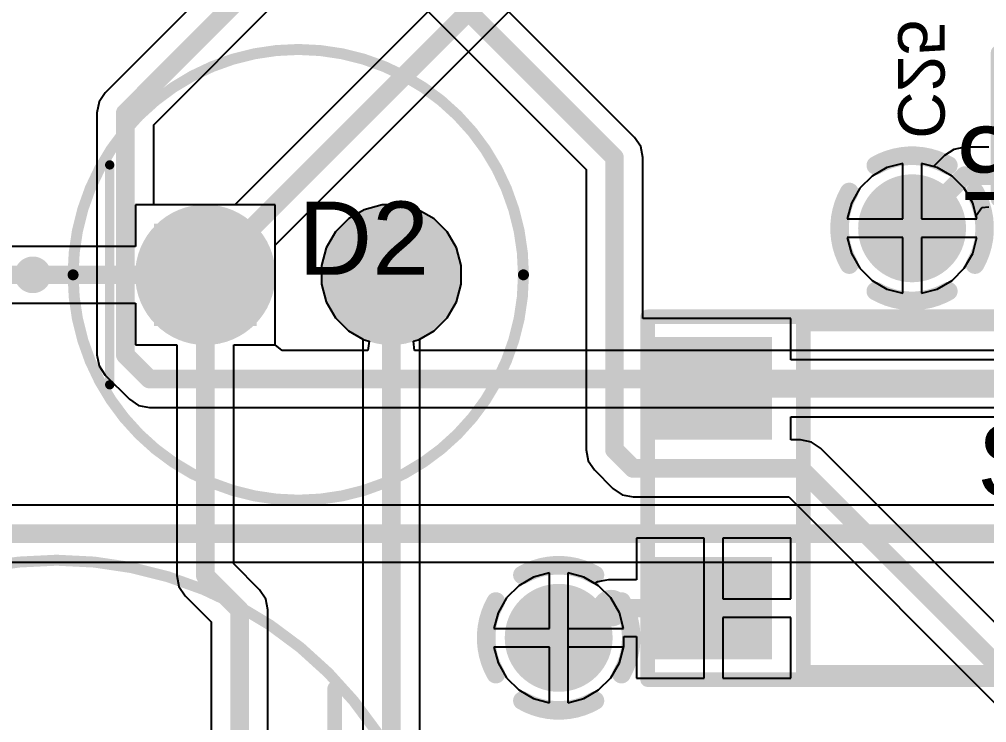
# Model space of a CAD drawing. Header units: inches. Extents: x -8.09 to -2.28, y -0.1 to 6.11.
# Drawn here: x -7.365 to -6.845, y 0.914 to 1.292 of the extents above; entities that cross this region are included whole.
import ezdxf

# ---------------------------------------------------------------- set-up
doc = ezdxf.new("R2010")
doc.units = ezdxf.units.IN
doc.header["$MEASUREMENT"] = 0
for name, color, linetype in [('BottomLayer', 5, 'Continuous'), ('BottomSolder', 6, 'Continuous'), ('InternalPlane1', 76, 'Continuous'), ('InternalPlane2', 16, 'Continuous'), ('Mechanical5', 56, 'Continuous'), ('MultiLayer', 9, 'Continuous'), ('PadHoleLayer', 156, 'Continuous'), ('TopLayer', 1, 'Continuous'), ('TopOverlay', 2, 'Continuous'), ('TopPaste', 8, 'Continuous'), ('TopSolder', 216, 'Continuous'), ('ViaHoleLayer', 16, 'Continuous')]:
    doc.layers.add(name, color=color, linetype=linetype)
doc.styles.add('Arial', font='', dxfattribs={"height": 0.2})
doc.styles.get('Arial').set_extended_font_data('Arial')

# ---------------------------------------------------------------- blocks, each defined once
blk = doc.blocks.new('FP_TL3305AF260QG_MFG_34')
at = {"layer": 'TopLayer'}
for points in [[(-0.17322805, 0.08661505), (-0.11023595, 0.08661505), (-0.11023595, 0.03149695), (-0.17322805, 0.03149695)], [(0.11023595, 0.08661505), (0.17322805, 0.08661505), (0.17322805, 0.03149695), (0.11023595, 0.03149695)], [(-0.17322805, -0.03149695), (-0.11023595, -0.03149695), (-0.11023595, -0.08661505), (-0.17322805, -0.08661505)], [(0.11023595, -0.03149695), (0.17322805, -0.03149695), (0.17322805, -0.08661505), (0.11023595, -0.08661505)]]:
    blk.add_hatch(color=1, dxfattribs=at).paths.add_polyline_path(points)
at = {"layer": 'TopPaste'}
for points in [[(-0.17322805, 0.08661505), (-0.11023595, 0.08661505), (-0.11023595, 0.03149695), (-0.17322805, 0.03149695)], [(0.11023595, 0.08661505), (0.17322805, 0.08661505), (0.17322805, 0.03149695), (0.11023595, 0.03149695)], [(-0.17322805, -0.03149695), (-0.11023595, -0.03149695), (-0.11023595, -0.08661505), (-0.17322805, -0.08661505)], [(0.11023595, -0.03149695), (0.17322805, -0.03149695), (0.17322805, -0.08661505), (0.11023595, -0.08661505)]]:
    blk.add_hatch(color=8, dxfattribs=at).paths.add_polyline_path(points)
at = {"layer": 'TopSolder'}
for points in [[(-0.17322805, 0.08661505), (-0.11023595, 0.08661505), (-0.11023595, 0.03149695), (-0.17322805, 0.03149695)], [(0.11023595, 0.08661505), (0.17322805, 0.08661505), (0.17322805, 0.03149695), (0.11023595, 0.03149695)], [(-0.17322805, -0.03149695), (-0.11023595, -0.03149695), (-0.11023595, -0.08661505), (-0.17322805, -0.08661505)], [(0.11023595, -0.03149695), (0.17322805, -0.03149695), (0.17322805, -0.08661505), (0.11023595, -0.08661505)]]:
    blk.add_hatch(color=216, dxfattribs=at).paths.add_polyline_path(points)
at = {"layer": 'Mechanical5'}
for points in [[(-0.177166, -0.09744, 0.007874, 0.007874, 0), (-0.177166, 0.09744, 0.007874, 0.007874, 0)], [(-0.177166, 0.09744, 0.007874, 0.007874, 0), (0.177166, 0.09744, 0.007874, 0.007874, 0)], [(0.177166, -0.09744, 0.007874, 0.007874, 0), (0.177166, 0.09744, 0.007874, 0.007874, 0)], [(-0.177166, -0.09744, 0.007874, 0.007874, 0), (0.177166, -0.09744, 0.007874, 0.007874, 0)]]:
    blk.add_lwpolyline(points, format="xyseb", dxfattribs=at)
for points in [[(-0.1791345, 0.09744, 0.003937, 0.003937, 1), (-0.1751975, 0.09744, 0.003937, 0.003937, 1)], [(-0.1791345, 0.09744, 0.003937, 0.003937, 1), (-0.1751975, 0.09744, 0.003937, 0.003937, 1)], [(0.1751975, 0.09744, 0.003937, 0.003937, 1), (0.1791345, 0.09744, 0.003937, 0.003937, 1)], [(0.1751975, 0.09744, 0.003937, 0.003937, 1), (0.1791345, 0.09744, 0.003937, 0.003937, 1)], [(-0.1791345, -0.09744, 0.003937, 0.003937, 1), (-0.1751975, -0.09744, 0.003937, 0.003937, 1)], [(-0.1791345, -0.09744, 0.003937, 0.003937, 1), (-0.1751975, -0.09744, 0.003937, 0.003937, 1)], [(0.1751975, -0.09744, 0.003937, 0.003937, 1), (0.1791345, -0.09744, 0.003937, 0.003937, 1)], [(0.1751975, -0.09744, 0.003937, 0.003937, 1), (0.1791345, -0.09744, 0.003937, 0.003937, 1)]]:
    blk.add_lwpolyline(points, format="xyseb", close=True, dxfattribs=at)
at = {"layer": 'TopOverlay'}
for points in [[(-0.093504, -0.093504, 0.007874, 0.007874, 0), (-0.093504, 0.093504, 0.007874, 0.007874, 0)], [(-0.093504, 0.093504, 0.007874, 0.007874, 0), (0.093504, 0.093504, 0.007874, 0.007874, 0)], [(0.093504, -0.093504, 0.007874, 0.007874, 0), (0.093504, 0.093504, 0.007874, 0.007874, 0)], [(-0.093504, -0.093504, 0.007874, 0.007874, 0), (0.093504, -0.093504, 0.007874, 0.007874, 0)]]:
    blk.add_lwpolyline(points, format="xyseb", dxfattribs=at)
for points in [[(-0.0954725, 0.093504, 0.003937, 0.003937, 1), (-0.0915355, 0.093504, 0.003937, 0.003937, 1)], [(-0.0954725, 0.093504, 0.003937, 0.003937, 1), (-0.0915355, 0.093504, 0.003937, 0.003937, 1)], [(0.0915355, 0.093504, 0.003937, 0.003937, 1), (0.0954725, 0.093504, 0.003937, 0.003937, 1)], [(0.0915355, 0.093504, 0.003937, 0.003937, 1), (0.0954725, 0.093504, 0.003937, 0.003937, 1)], [(-0.1919291, -0.0590551, 0.0098425, 0.0098425, 1), (-0.2017717, -0.0590551, 0.0098425, 0.0098425, 1)], [(-0.2042323, -0.0590551, 0.0049212, 0.0049212, 1), (-0.1993111, -0.0590551, 0.0049212, 0.0049212, 1)], [(-0.1943897, -0.0590551, 0.0049212, 0.0049212, 1), (-0.1894685, -0.0590551, 0.0049212, 0.0049212, 1)], [(-0.0954725, -0.093504, 0.003937, 0.003937, 1), (-0.0915355, -0.093504, 0.003937, 0.003937, 1)], [(-0.0954725, -0.093504, 0.003937, 0.003937, 1), (-0.0915355, -0.093504, 0.003937, 0.003937, 1)], [(0.0915355, -0.093504, 0.003937, 0.003937, 1), (0.0954725, -0.093504, 0.003937, 0.003937, 1)], [(0.0915355, -0.093504, 0.003937, 0.003937, 1), (0.0954725, -0.093504, 0.003937, 0.003937, 1)]]:
    blk.add_lwpolyline(points, format="xyseb", close=True, dxfattribs=at)
at = {"layer": 'Mechanical5', "style": 'Arial'}
blk.add_text('SW1', height=0.0393701, rotation=360, dxfattribs=at).set_placement((-5e-07, 0.0004363))
blk = doc.blocks.new('FP_XLUR12D_MFG_132')
at = {"layer": 'BottomLayer'}
blk.add_hatch(color=5, dxfattribs=at).paths.add_polyline_path([(-0.07755905, 0.02755905), (-0.02244095, 0.02755905), (-0.02244095, -0.02755905), (-0.07755905, -0.02755905)])
h = blk.add_hatch(color=5, dxfattribs=at)
edge = h.paths.add_edge_path()
edge.add_arc((0.05, 0), 0.027559, 0, 360)
at = {"layer": 'BottomSolder'}
blk.add_hatch(color=6, dxfattribs=at).paths.add_polyline_path([(-0.07755905, 0.02755905), (-0.02244095, 0.02755905), (-0.02244095, -0.02755905), (-0.07755905, -0.02755905)])
h = blk.add_hatch(color=6, dxfattribs=at)
edge = h.paths.add_edge_path()
edge.add_arc((0.05, 0), 0.027559, 0, 360)
at = {"layer": 'InternalPlane1'}
h = blk.add_hatch(color=76, dxfattribs=at)
edge = h.paths.add_edge_path()
edge.add_arc((-0.05, 0), 0.0377165, 0, 360)
h = blk.add_hatch(color=76, dxfattribs=at)
edge = h.paths.add_edge_path()
edge.add_arc((0.05, 0), 0.0377165, 0, 360)
at = {"layer": 'InternalPlane2'}
h = blk.add_hatch(color=16, dxfattribs=at)
edge = h.paths.add_edge_path()
edge.add_arc((-0.05, 0), 0.0377165, 0, 360)
h = blk.add_hatch(color=16, dxfattribs=at)
edge = h.paths.add_edge_path()
edge.add_arc((0.05, 0), 0.0377165, 0, 360)
at = {"layer": 'MultiLayer'}
blk.add_hatch(color=9, dxfattribs=at).paths.add_polyline_path([(-0.07755905, 0.02755905), (-0.02244095, 0.02755905), (-0.02244095, -0.02755905), (-0.07755905, -0.02755905)])
h = blk.add_hatch(color=9, dxfattribs=at)
edge = h.paths.add_edge_path()
edge.add_arc((0.05, 0), 0.027559, 0, 360)
at = {"layer": 'PadHoleLayer'}
h = blk.add_hatch(color=156, dxfattribs=at)
edge = h.paths.add_edge_path()
edge.add_arc((-0.05, 0), 0.0177165, 0, 360)
h = blk.add_hatch(color=156, dxfattribs=at)
edge = h.paths.add_edge_path()
edge.add_arc((0.05, 0), 0.0177165, 0, 360)
at = {"layer": 'TopLayer'}
blk.add_hatch(color=1, dxfattribs=at).paths.add_polyline_path([(-0.07755905, 0.02755905), (-0.02244095, 0.02755905), (-0.02244095, -0.02755905), (-0.07755905, -0.02755905)])
h = blk.add_hatch(color=1, dxfattribs=at)
edge = h.paths.add_edge_path()
edge.add_arc((0.05, 0), 0.027559, 0, 360)
at = {"layer": 'TopSolder'}
blk.add_hatch(color=216, dxfattribs=at).paths.add_polyline_path([(-0.07755905, 0.02755905), (-0.02244095, 0.02755905), (-0.02244095, -0.02755905), (-0.07755905, -0.02755905)])
h = blk.add_hatch(color=216, dxfattribs=at)
edge = h.paths.add_edge_path()
edge.add_arc((0.05, 0), 0.027559, 0, 360)
at = {"layer": 'Mechanical5'}
for points in [[(0.121063, 0, 0.0059055, 0.0059055, 1), (-0.121063, 0, 0.0059055, 0.0059055, 1)], [(-0.1225394, 0, 0.0029527, 0.0029527, 1), (-0.1195866, 0, 0.0029527, 0.0029527, 1)], [(0.1195866, 0, 0.0029527, 0.0029527, 1), (0.1225394, 0, 0.0029527, 0.0029527, 1)]]:
    blk.add_lwpolyline(points, format="xyseb", close=True, dxfattribs=at)
at = {"layer": 'TopOverlay'}
for points in [[(0.121063, 0, 0.0059055, 0.0059055, 1), (-0.121063, 0, 0.0059055, 0.0059055, 1)], [(-0.102628, 0.059056, 0.0025, 0.0025, 1), (-0.100128, 0.059056, 0.0025, 0.0025, 1)], [(-0.1377952, 0, 0.0098425, 0.0098425, 1), (-0.1476378, 0, 0.0098425, 0.0098425, 1)], [(-0.1500984, 0, 0.0049212, 0.0049212, 1), (-0.1451772, 0, 0.0049212, 0.0049212, 1)], [(-0.1402558, 0, 0.0049212, 0.0049212, 1), (-0.1353346, 0, 0.0049212, 0.0049212, 1)], [(-0.1225394, 0, 0.0029527, 0.0029527, 1), (-0.1195866, 0, 0.0029527, 0.0029527, 1)], [(0.1195866, 0, 0.0029527, 0.0029527, 1), (0.1225394, 0, 0.0029527, 0.0029527, 1)], [(-0.102628, -0.059056, 0.0025, 0.0025, 1), (-0.100128, -0.059056, 0.0025, 0.0025, 1)]]:
    blk.add_lwpolyline(points, format="xyseb", close=True, dxfattribs=at)
blk.add_lwpolyline([(-0.101378, -0.059056, 0.005, 0.005, 0), (-0.101378, 0.059056, 0.005, 0.005, 0)], format="xyseb", dxfattribs=at)
at = {"layer": 'Mechanical5', "style": 'Arial'}
blk.add_text('D2', height=0.0393701, dxfattribs=at).set_placement((-5e-07, -5e-07))
blk = doc.blocks.new('FP_C1206C_EB_MFG_142')
at = {"layer": 'TopLayer'}
for points in [[(-0.0738188, 0.03346455), (-0.0364172, 0.03346455), (-0.0364172, -0.03346455), (-0.0738188, -0.03346455)], [(0.0364172, 0.03346455), (0.0738188, 0.03346455), (0.0738188, -0.03346455), (0.0364172, -0.03346455)]]:
    blk.add_hatch(color=1, dxfattribs=at).paths.add_polyline_path(points)
at = {"layer": 'TopPaste'}
for points in [[(-0.0738188, 0.03346455), (-0.0364172, 0.03346455), (-0.0364172, -0.03346455), (-0.0738188, -0.03346455)], [(0.0364172, 0.03346455), (0.0738188, 0.03346455), (0.0738188, -0.03346455), (0.0364172, -0.03346455)]]:
    blk.add_hatch(color=8, dxfattribs=at).paths.add_polyline_path(points)
at = {"layer": 'TopSolder'}
for points in [[(-0.0738188, 0.03346455), (-0.0364172, 0.03346455), (-0.0364172, -0.03346455), (-0.0738188, -0.03346455)], [(0.0364172, 0.03346455), (0.0738188, 0.03346455), (0.0738188, -0.03346455), (0.0364172, -0.03346455)]]:
    blk.add_hatch(color=216, dxfattribs=at).paths.add_polyline_path(points)
at = {"layer": 'Mechanical5'}
for points in [[(0.07874, 0.03937, 0.007874, 0.007874, 0), (-0.07874, 0.03937, 0.007874, 0.007874, 0)], [(-0.07874, 0.03937, 0.007874, 0.007874, 0), (-0.07874, -0.03937, 0.007874, 0.007874, 0)], [(0.07874, 0.03937, 0.007874, 0.007874, 0), (0.07874, -0.03937, 0.007874, 0.007874, 0)], [(0.07874, -0.03937, 0.007874, 0.007874, 0), (-0.07874, -0.03937, 0.007874, 0.007874, 0)]]:
    blk.add_lwpolyline(points, format="xyseb", dxfattribs=at)
for points in [[(-0.0807085, 0.03937, 0.003937, 0.003937, 1), (-0.0767715, 0.03937, 0.003937, 0.003937, 1)], [(-0.0807085, 0.03937, 0.003937, 0.003937, 1), (-0.0767715, 0.03937, 0.003937, 0.003937, 1)], [(0.0767715, 0.03937, 0.003937, 0.003937, 1), (0.0807085, 0.03937, 0.003937, 0.003937, 1)], [(0.0767715, 0.03937, 0.003937, 0.003937, 1), (0.0807085, 0.03937, 0.003937, 0.003937, 1)], [(-0.0807085, -0.03937, 0.003937, 0.003937, 1), (-0.0767715, -0.03937, 0.003937, 0.003937, 1)], [(-0.0807085, -0.03937, 0.003937, 0.003937, 1), (-0.0767715, -0.03937, 0.003937, 0.003937, 1)], [(0.0767715, -0.03937, 0.003937, 0.003937, 1), (0.0807085, -0.03937, 0.003937, 0.003937, 1)], [(0.0767715, -0.03937, 0.003937, 0.003937, 1), (0.0807085, -0.03937, 0.003937, 0.003937, 1)]]:
    blk.add_lwpolyline(points, format="xyseb", close=True, dxfattribs=at)
at = {"layer": 'TopOverlay'}
for points in [[(0.021654, 0.035434, 0.007874, 0.007874, 0), (-0.021654, 0.035434, 0.007874, 0.007874, 0)], [(0.021654, -0.035434, 0.007874, 0.007874, 0), (-0.021654, -0.035434, 0.007874, 0.007874, 0)]]:
    blk.add_lwpolyline(points, format="xyseb", dxfattribs=at)
for points in [[(-0.0236225, 0.035434, 0.003937, 0.003937, 1), (-0.0196855, 0.035434, 0.003937, 0.003937, 1)], [(0.0196855, 0.035434, 0.003937, 0.003937, 1), (0.0236225, 0.035434, 0.003937, 0.003937, 1)], [(-0.0236225, -0.035434, 0.003937, 0.003937, 1), (-0.0196855, -0.035434, 0.003937, 0.003937, 1)], [(0.0196855, -0.035434, 0.003937, 0.003937, 1), (0.0236225, -0.035434, 0.003937, 0.003937, 1)]]:
    blk.add_lwpolyline(points, format="xyseb", close=True, dxfattribs=at)
at = {"layer": 'Mechanical5', "style": 'Arial'}
blk.add_text('C25', height=0.0393701, dxfattribs=at).set_placement((-3e-07, 0.0004365))
blk = doc.blocks.new('FP_OS_CON_TH_F13___0_6_MFG_153')
at = {"layer": 'BottomLayer'}
blk.add_hatch(color=5, dxfattribs=at).paths.add_polyline_path([(-0.12401655, 0.02559055), (-0.07283545, 0.02559055), (-0.07283545, -0.02559055), (-0.12401655, -0.02559055)])
h = blk.add_hatch(color=5, dxfattribs=at)
edge = h.paths.add_edge_path()
edge.add_arc((0.098426, 0), 0.0255905, 0, 360)
at = {"layer": 'BottomSolder'}
blk.add_hatch(color=6, dxfattribs=at).paths.add_polyline_path([(-0.12401655, 0.02559055), (-0.07283545, 0.02559055), (-0.07283545, -0.02559055), (-0.12401655, -0.02559055)])
h = blk.add_hatch(color=6, dxfattribs=at)
edge = h.paths.add_edge_path()
edge.add_arc((0.098426, 0), 0.0255905, 0, 360)
at = {"layer": 'InternalPlane1'}
h = blk.add_hatch(color=76, dxfattribs=at)
edge = h.paths.add_edge_path()
edge.add_arc((-0.098426, 0), 0.035748, 0, 360)
h = blk.add_hatch(color=76, dxfattribs=at)
edge = h.paths.add_edge_path()
edge.add_arc((0.098426, 0), 0.035748, 0, 360)
at = {"layer": 'InternalPlane2'}
h = blk.add_hatch(color=16, dxfattribs=at)
edge = h.paths.add_edge_path()
edge.add_arc((-0.098426, 0), 0.035748, 0, 360)
h = blk.add_hatch(color=16, dxfattribs=at)
edge = h.paths.add_edge_path()
edge.add_arc((0.098426, 0), 0.035748, 0, 360)
at = {"layer": 'MultiLayer'}
blk.add_hatch(color=9, dxfattribs=at).paths.add_polyline_path([(-0.12401655, 0.02559055), (-0.07283545, 0.02559055), (-0.07283545, -0.02559055), (-0.12401655, -0.02559055)])
h = blk.add_hatch(color=9, dxfattribs=at)
edge = h.paths.add_edge_path()
edge.add_arc((0.098426, 0), 0.0255905, 0, 360)
at = {"layer": 'PadHoleLayer'}
h = blk.add_hatch(color=156, dxfattribs=at)
edge = h.paths.add_edge_path()
edge.add_arc((-0.098426, 0), 0.015748, 0, 360)
h = blk.add_hatch(color=156, dxfattribs=at)
edge = h.paths.add_edge_path()
edge.add_arc((0.098426, 0), 0.015748, 0, 360)
at = {"layer": 'TopLayer'}
blk.add_hatch(color=1, dxfattribs=at).paths.add_polyline_path([(-0.12401655, 0.02559055), (-0.07283545, 0.02559055), (-0.07283545, -0.02559055), (-0.12401655, -0.02559055)])
h = blk.add_hatch(color=1, dxfattribs=at)
edge = h.paths.add_edge_path()
edge.add_arc((0.098426, 0), 0.0255905, 0, 360)
at = {"layer": 'TopSolder'}
blk.add_hatch(color=216, dxfattribs=at).paths.add_polyline_path([(-0.12401655, 0.02559055), (-0.07283545, 0.02559055), (-0.07283545, -0.02559055), (-0.12401655, -0.02559055)])
h = blk.add_hatch(color=216, dxfattribs=at)
edge = h.paths.add_edge_path()
edge.add_arc((0.098426, 0), 0.0255905, 0, 360)
at = {"layer": 'TopOverlay'}
for points in [[(0.2066929, 0, 0.0059055, 0.0059055, 1), (-0.2066929, 0, 0.0059055, 0.0059055, 1)], [(-0.1515745, 0.137796, 0.003937, 0.003937, 1), (-0.1476375, 0.137796, 0.003937, 0.003937, 1)], [(-0.2081693, 0, 0.0029527, 0.0029527, 1), (-0.2052165, 0, 0.0029527, 0.0029527, 1)], [(0.2052165, 0, 0.0029527, 0.0029527, 1), (0.2081693, 0, 0.0029527, 0.0029527, 1)], [(-0.1515745, -0.137796, 0.003937, 0.003937, 1), (-0.1476375, -0.137796, 0.003937, 0.003937, 1)]]:
    blk.add_lwpolyline(points, format="xyseb", close=True, dxfattribs=at)
blk.add_lwpolyline([(-0.149606, 0.137796, 0.007874, 0.007874, 0), (-0.149606, -0.137796, 0.007874, 0.007874, 0)], format="xyseb", dxfattribs=at)
at = {"layer": 'Mechanical5', "style": 'Arial'}
blk.add_text('C14', height=0.0393701, dxfattribs=at).set_placement((-3e-07, 0.0004365))

msp = doc.modelspace()

# ---------------------------------------------------------------- hatches: boundary and pattern name
at = {"layer": 'BottomLayer'}
h = msp.add_hatch(color=5, dxfattribs=at)
edge = h.paths.add_edge_path()
edge.add_arc((-6.885, 1.18), 0.025, 0, 360)
h = msp.add_hatch(color=5, dxfattribs=at)
edge = h.paths.add_edge_path()
edge.add_arc((-7.075, 0.96), 0.025, 0, 360)
at = {"layer": 'BottomSolder'}
h = msp.add_hatch(color=6, dxfattribs=at)
edge = h.paths.add_edge_path()
edge.add_arc((-6.885, 1.18), 0.029, 0, 360)
h = msp.add_hatch(color=6, dxfattribs=at)
edge = h.paths.add_edge_path()
edge.add_arc((-7.075, 0.96), 0.029, 0, 360)
at = {"layer": 'TopLayer'}
h = msp.add_hatch(color=1, dxfattribs=at)
edge = h.paths.add_edge_path()
edge.add_arc((-6.885, 1.18), 0.025, 0, 360)
h = msp.add_hatch(color=1, dxfattribs=at)
edge = h.paths.add_edge_path()
edge.add_arc((-7.075, 0.96), 0.025, 0, 360)
at = {"layer": 'TopSolder'}
h = msp.add_hatch(color=216, dxfattribs=at)
edge = h.paths.add_edge_path()
edge.add_arc((-6.885, 1.18), 0.029, 0, 360)
h = msp.add_hatch(color=216, dxfattribs=at)
edge = h.paths.add_edge_path()
edge.add_arc((-7.075, 0.96), 0.029, 0, 360)
at = {"layer": 'ViaHoleLayer'}
h = msp.add_hatch(color=16, dxfattribs=at)
edge = h.paths.add_edge_path()
edge.add_arc((-6.885, 1.18), 0.014, 0, 360)
h = msp.add_hatch(color=16, dxfattribs=at)
edge = h.paths.add_edge_path()
edge.add_arc((-7.075, 0.96), 0.014, 0, 360)

# ---------------------------------------------------------------- linework, layer by layer
at = {"layer": 'BottomLayer'}
for p, q in [((-7.1558144, 1.4158144), (-7.3188144, 1.2528144)), ((-7.2927061, 1.2356651), (-7.1386651, 1.3897061)), ((-7.0778144, 1.3638144), (-7.2490698, 1.192559)), ((-7.227441, 1.1709302), (-7.0606651, 1.3377061)), ((-7.3188144, 1.2528144), (-7.3221297, 1.2478527)), ((-7.3221297, 1.2478527), (-7.3232939, 1.242)), ((-7.3232939, 1.242), (-7.3232939, 1.112)), ((-7.2927061, 1.192559), (-7.2927061, 1.2356651)), ((-6.8985095, 1.2126148), (-6.9064905, 1.208007)), ((-6.89, 1.2148949), (-6.8985095, 1.2126148)), ((-6.89, 1.185), (-6.89, 1.2148949)), ((-6.8714905, 1.2126148), (-6.88, 1.2148949)), ((-6.88, 1.2148949), (-6.88, 1.185)), ((-6.8635095, 1.208007), (-6.8714905, 1.2126148)), ((-6.9064905, 1.208007), (-6.913007, 1.2014905)), ((-6.856993, 1.2014905), (-6.8635095, 1.208007)), ((-6.913007, 1.2014905), (-6.9176148, 1.1935095)), ((-6.8523852, 1.1935095), (-6.856993, 1.2014905)), ((-7.2490698, 1.192559), (-7.2927061, 1.192559)), ((-7.1699447, 1.192559), (-7.1794972, 1.1899994)), ((-7.1600553, 1.192559), (-7.1699447, 1.192559)), ((-7.1505028, 1.1899994), (-7.1600553, 1.192559)), ((-6.9176148, 1.1935095), (-6.9198949, 1.185)), ((-6.8501051, 1.185), (-6.8523852, 1.1935095)), ((-7.1794972, 1.1899994), (-7.1880618, 1.1850547)), ((-7.1419382, 1.1850547), (-7.1505028, 1.1899994)), ((-7.1880618, 1.1850547), (-7.1950547, 1.1780618)), ((-7.1349453, 1.1780618), (-7.1419382, 1.1850547)), ((-6.9198949, 1.185), (-6.89, 1.185)), ((-6.88, 1.185), (-6.8501051, 1.185)), ((-7.1950547, 1.1780618), (-7.1999994, 1.1694972)), ((-7.1300006, 1.1694972), (-7.1349453, 1.1780618)), ((-7.227441, 1.1174411), (-7.227441, 1.1709302)), ((-6.89, 1.175), (-6.9198949, 1.175)), ((-6.9198949, 1.175), (-6.9176148, 1.1664905)), ((-6.89, 1.1451051), (-6.89, 1.175)), ((-6.8501051, 1.175), (-6.88, 1.175)), ((-6.88, 1.175), (-6.88, 1.1451051)), ((-6.8523852, 1.1664905), (-6.8501051, 1.175)), ((-7.1999994, 1.1694972), (-7.202559, 1.1599447)), ((-7.127441, 1.1599447), (-7.1300006, 1.1694972)), ((-6.9176148, 1.1664905), (-6.913007, 1.1585095)), ((-6.856993, 1.1585095), (-6.8523852, 1.1664905)), ((-7.202559, 1.1599447), (-7.202559, 1.1500553)), ((-7.127441, 1.1500553), (-7.127441, 1.1599447)), ((-6.913007, 1.1585095), (-6.9064905, 1.151993)), ((-6.8635095, 1.151993), (-6.856993, 1.1585095)), ((-7.202559, 1.1500553), (-7.1999994, 1.1405028)), ((-7.1300006, 1.1405028), (-7.127441, 1.1500553)), ((-6.9064905, 1.151993), (-6.8985095, 1.1473852)), ((-6.8714905, 1.1473852), (-6.8635095, 1.151993)), ((-6.8985095, 1.1473852), (-6.89, 1.1451051)), ((-6.88, 1.1451051), (-6.8714905, 1.1473852)), ((-7.1999994, 1.1405028), (-7.1950547, 1.1319382)), ((-7.1349453, 1.1319382), (-7.1300006, 1.1405028)), ((-7.1950547, 1.1319382), (-7.1880618, 1.1249453)), ((-7.1419382, 1.1249453), (-7.1349453, 1.1319382)), ((-7.1880618, 1.1249453), (-7.1794972, 1.1200006)), ((-7.1505028, 1.1200006), (-7.1419382, 1.1249453)), ((-7.1794972, 1.1200006), (-7.1768598, 1.1192939)), ((-7.1768598, 1.1192939), (-7.1775181, 1.1142939)), ((-7.1531402, 1.1192939), (-7.1505028, 1.1200006)), ((-7.1524819, 1.1142939), (-7.1531402, 1.1192939)), ((-7.2237445, 1.1142939), (-7.227441, 1.1174411)), ((-7.1775181, 1.1142939), (-7.2237445, 1.1142939)), ((-6.7233349, 1.1142939), (-7.1524819, 1.1142939)), ((-7.3232939, 1.112), (-7.3221297, 1.1061473)), ((-7.3221297, 1.1061473), (-7.3188144, 1.1011856)), ((-7.3188144, 1.1011856), (-7.3058144, 1.0881856)), ((-7.3058144, 1.0881856), (-7.3008527, 1.0848703)), ((-7.3008527, 1.0848703), (-7.295, 1.0837061)), ((-7.295, 1.0837061), (-6.717, 1.0837061)), ((-6.514, 1.0312939), (-7.5624154, 1.0312939)), ((-7.5624154, 1.0007061), (-6.6651014, 1.0007061)), ((-7.08, 0.9948949), (-7.0885095, 0.9926148)), ((-7.08, 0.965), (-7.08, 0.9948949)), ((-7.0614905, 0.9926148), (-7.07, 0.9948949)), ((-7.07, 0.9948949), (-7.07, 0.965)), ((-7.0885095, 0.9926148), (-7.0964905, 0.988007)), ((-7.0535095, 0.988007), (-7.0614905, 0.9926148)), ((-7.0964905, 0.988007), (-7.103007, 0.9814905)), ((-7.046993, 0.9814905), (-7.0535095, 0.988007)), ((-7.103007, 0.9814905), (-7.1076148, 0.9735095)), ((-7.0423852, 0.9735095), (-7.046993, 0.9814905)), ((-7.1076148, 0.9735095), (-7.1098949, 0.965)), ((-7.0401051, 0.965), (-7.0423852, 0.9735095)), ((-7.1098949, 0.965), (-7.08, 0.965)), ((-7.07, 0.965), (-7.0401051, 0.965)), ((-7.08, 0.955), (-7.1098949, 0.955)), ((-7.1098949, 0.955), (-7.1076148, 0.9464905)), ((-7.08, 0.9251051), (-7.08, 0.955)), ((-7.0401051, 0.955), (-7.07, 0.955)), ((-7.07, 0.955), (-7.07, 0.9251051)), ((-7.0423852, 0.9464905), (-7.0401051, 0.955)), ((-7.1076148, 0.9464905), (-7.103007, 0.9385095)), ((-7.046993, 0.9385095), (-7.0423852, 0.9464905)), ((-7.103007, 0.9385095), (-7.0964905, 0.931993)), ((-7.0535095, 0.931993), (-7.046993, 0.9385095)), ((-7.0964905, 0.931993), (-7.0885095, 0.9273852)), ((-7.0614905, 0.9273852), (-7.0535095, 0.931993)), ((-7.0885095, 0.9273852), (-7.08, 0.9251051)), ((-7.07, 0.9251051), (-7.0614905, 0.9273852))]:
    msp.add_line(p, q, dxfattribs=at)
for points in [[(-7.308, 1.242, 0.01, 0.01, 0), (-7.145, 1.405, 0.01, 0.01, 0)], [(-7.265, 1.155, 0.01, 0.01, 0), (-7.067, 1.353, 0.01, 0.01, 0)], [(-7.308, 1.112, 0.01, 0.01, 0), (-7.308, 1.242, 0.01, 0.01, 0)], [(-7.308, 1.112, 0.01, 0.01, 0), (-7.295, 1.099, 0.01, 0.01, 0)], [(-7.295, 1.099, 0.01, 0.01, 0), (-6.717, 1.099, 0.01, 0.01, 0)], [(-7.594, 1.016, 0.01, 0.01, 0), (-6.514, 1.016, 0.01, 0.01, 0)]]:
    msp.add_lwpolyline(points, format="xyseb", dxfattribs=at)
for points in [[(-7.3105, 1.242, 0.005, 0.005, 1), (-7.3055, 1.242, 0.005, 0.005, 1)], [(-7.3105, 1.242, 0.005, 0.005, 1), (-7.3055, 1.242, 0.005, 0.005, 1)], [(-7.2675, 1.155, 0.005, 0.005, 1), (-7.2625, 1.155, 0.005, 0.005, 1)], [(-7.3105, 1.112, 0.005, 0.005, 1), (-7.3055, 1.112, 0.005, 0.005, 1)], [(-7.3105, 1.112, 0.005, 0.005, 1), (-7.3055, 1.112, 0.005, 0.005, 1)], [(-7.2975, 1.099, 0.005, 0.005, 1), (-7.2925, 1.099, 0.005, 0.005, 1)], [(-7.2975, 1.099, 0.005, 0.005, 1), (-7.2925, 1.099, 0.005, 0.005, 1)]]:
    msp.add_lwpolyline(points, format="xyseb", close=True, dxfattribs=at)
at = {"layer": 'InternalPlane1'}
for points in [[(-6.9045, 1.213775, 0.01, 0.01, -0.2679491924311227), (-6.8655, 1.213775, 0.01, 0.01, 0)], [(-6.918775, 1.1605, 0.01, 0.01, -0.2679491924311228), (-6.918775, 1.1995, 0.01, 0.01, 0)], [(-6.851225, 1.1995, 0.01, 0.01, -0.2679491924311229), (-6.851225, 1.1605, 0.01, 0.01, 0)], [(-6.8655, 1.146225, 0.01, 0.01, -0.2679491924311229), (-6.9045, 1.146225, 0.01, 0.01, 0)], [(-7.0945, 0.993775, 0.01, 0.01, -0.2679491924311227), (-7.0555, 0.993775, 0.01, 0.01, 0)], [(-7.108775, 0.9405, 0.01, 0.01, -0.2679491924311228), (-7.108775, 0.9795, 0.01, 0.01, 0)], [(-7.041225, 0.9795, 0.01, 0.01, -0.2679491924311229), (-7.041225, 0.9405, 0.01, 0.01, 0)], [(-7.0555, 0.926225, 0.01, 0.01, -0.2679491924311229), (-7.0945, 0.926225, 0.01, 0.01, 0)]]:
    msp.add_lwpolyline(points, format="xyseb", dxfattribs=at)
for points in [[(-6.907, 1.213775, 0.005, 0.005, 1), (-6.902, 1.213775, 0.005, 0.005, 1)], [(-6.868, 1.213775, 0.005, 0.005, 1), (-6.863, 1.213775, 0.005, 0.005, 1)], [(-6.921275, 1.1995, 0.005, 0.005, 1), (-6.916275, 1.1995, 0.005, 0.005, 1)], [(-6.853725, 1.1995, 0.005, 0.005, 1), (-6.848725, 1.1995, 0.005, 0.005, 1)], [(-6.921275, 1.1605, 0.005, 0.005, 1), (-6.916275, 1.1605, 0.005, 0.005, 1)], [(-6.853725, 1.1605, 0.005, 0.005, 1), (-6.848725, 1.1605, 0.005, 0.005, 1)], [(-6.907, 1.146225, 0.005, 0.005, 1), (-6.902, 1.146225, 0.005, 0.005, 1)], [(-6.868, 1.146225, 0.005, 0.005, 1), (-6.863, 1.146225, 0.005, 0.005, 1)], [(-7.097, 0.993775, 0.005, 0.005, 1), (-7.092, 0.993775, 0.005, 0.005, 1)], [(-7.058, 0.993775, 0.005, 0.005, 1), (-7.053, 0.993775, 0.005, 0.005, 1)], [(-7.111275, 0.9795, 0.005, 0.005, 1), (-7.106275, 0.9795, 0.005, 0.005, 1)], [(-7.043725, 0.9795, 0.005, 0.005, 1), (-7.038725, 0.9795, 0.005, 0.005, 1)], [(-7.111275, 0.9405, 0.005, 0.005, 1), (-7.106275, 0.9405, 0.005, 0.005, 1)], [(-7.043725, 0.9405, 0.005, 0.005, 1), (-7.038725, 0.9405, 0.005, 0.005, 1)], [(-7.097, 0.926225, 0.005, 0.005, 1), (-7.092, 0.926225, 0.005, 0.005, 1)], [(-7.058, 0.926225, 0.005, 0.005, 1), (-7.053, 0.926225, 0.005, 0.005, 1)]]:
    msp.add_lwpolyline(points, format="xyseb", close=True, dxfattribs=at)
at = {"layer": 'InternalPlane2'}
for points in [[(-6.9045, 1.213775, 0.01, 0.01, -0.2679491924311227), (-6.8655, 1.213775, 0.01, 0.01, 0)], [(-6.918775, 1.1605, 0.01, 0.01, -0.2679491924311228), (-6.918775, 1.1995, 0.01, 0.01, 0)], [(-6.851225, 1.1995, 0.01, 0.01, -0.2679491924311229), (-6.851225, 1.1605, 0.01, 0.01, 0)], [(-6.8655, 1.146225, 0.01, 0.01, -0.2679491924311229), (-6.9045, 1.146225, 0.01, 0.01, 0)], [(-7.0945, 0.993775, 0.01, 0.01, -0.2679491924311227), (-7.0555, 0.993775, 0.01, 0.01, 0)], [(-7.108775, 0.9405, 0.01, 0.01, -0.2679491924311228), (-7.108775, 0.9795, 0.01, 0.01, 0)], [(-7.041225, 0.9795, 0.01, 0.01, -0.2679491924311229), (-7.041225, 0.9405, 0.01, 0.01, 0)], [(-7.0555, 0.926225, 0.01, 0.01, -0.2679491924311229), (-7.0945, 0.926225, 0.01, 0.01, 0)]]:
    msp.add_lwpolyline(points, format="xyseb", dxfattribs=at)
for points in [[(-6.907, 1.213775, 0.005, 0.005, 1), (-6.902, 1.213775, 0.005, 0.005, 1)], [(-6.868, 1.213775, 0.005, 0.005, 1), (-6.863, 1.213775, 0.005, 0.005, 1)], [(-6.921275, 1.1995, 0.005, 0.005, 1), (-6.916275, 1.1995, 0.005, 0.005, 1)], [(-6.853725, 1.1995, 0.005, 0.005, 1), (-6.848725, 1.1995, 0.005, 0.005, 1)], [(-6.921275, 1.1605, 0.005, 0.005, 1), (-6.916275, 1.1605, 0.005, 0.005, 1)], [(-6.853725, 1.1605, 0.005, 0.005, 1), (-6.848725, 1.1605, 0.005, 0.005, 1)], [(-6.907, 1.146225, 0.005, 0.005, 1), (-6.902, 1.146225, 0.005, 0.005, 1)], [(-6.868, 1.146225, 0.005, 0.005, 1), (-6.863, 1.146225, 0.005, 0.005, 1)], [(-7.097, 0.993775, 0.005, 0.005, 1), (-7.092, 0.993775, 0.005, 0.005, 1)], [(-7.058, 0.993775, 0.005, 0.005, 1), (-7.053, 0.993775, 0.005, 0.005, 1)], [(-7.111275, 0.9795, 0.005, 0.005, 1), (-7.106275, 0.9795, 0.005, 0.005, 1)], [(-7.043725, 0.9795, 0.005, 0.005, 1), (-7.038725, 0.9795, 0.005, 0.005, 1)], [(-7.111275, 0.9405, 0.005, 0.005, 1), (-7.106275, 0.9405, 0.005, 0.005, 1)], [(-7.043725, 0.9405, 0.005, 0.005, 1), (-7.038725, 0.9405, 0.005, 0.005, 1)], [(-7.097, 0.926225, 0.005, 0.005, 1), (-7.092, 0.926225, 0.005, 0.005, 1)], [(-7.058, 0.926225, 0.005, 0.005, 1), (-7.053, 0.926225, 0.005, 0.005, 1)]]:
    msp.add_lwpolyline(points, format="xyseb", close=True, dxfattribs=at)
at = {"layer": 'TopLayer'}
for p, q in [((-7.0341856, 1.2288144), (-7.1954579, 1.3900867)), ((-7.2256557, 1.3770269), (-7.0602939, 1.2116651)), ((-7.0308703, 1.2238527), (-7.0341856, 1.2288144)), ((-7.0297061, 1.218), (-7.0308703, 1.2238527)), ((-6.8625684, 1.2224139), (-6.8675301, 1.2190986)), ((-6.8567157, 1.2235781), (-6.8625684, 1.2224139)), ((-6.8438188, 1.2235781), (-6.8567157, 1.2235781)), ((-7.0297061, 1.131615), (-7.0297061, 1.218)), ((-6.8675301, 1.2190986), (-6.8734806, 1.2131481)), ((-6.8985095, 1.2126148), (-6.9064905, 1.208007)), ((-6.89, 1.2148949), (-6.8985095, 1.2126148)), ((-6.89, 1.185), (-6.89, 1.2148949)), ((-6.8734806, 1.2131481), (-6.88, 1.2148949)), ((-6.88, 1.2148949), (-6.88, 1.185)), ((-7.0602939, 1.2116651), (-7.0602939, 1.061)), ((-6.9064905, 1.208007), (-6.913007, 1.2014905)), ((-6.913007, 1.2014905), (-6.9176148, 1.1935095)), ((-7.227441, 1.192559), (-7.302559, 1.192559)), ((-7.302559, 1.192559), (-7.302559, 1.1702939)), ((-7.227441, 1.117441), (-7.227441, 1.192559)), ((-7.1699447, 1.192559), (-7.1794972, 1.1899994)), ((-7.1600553, 1.192559), (-7.1699447, 1.192559)), ((-7.1505028, 1.1899994), (-7.1600553, 1.192559)), ((-6.9176148, 1.1935095), (-6.9198949, 1.185)), ((-6.8506162, 1.1869076), (-6.8474477, 1.1912304)), ((-6.8474477, 1.1912304), (-6.8438187, 1.1915354)), ((-7.1794972, 1.1899994), (-7.1880618, 1.1850547)), ((-7.1419382, 1.1850547), (-7.1505028, 1.1899994)), ((-6.8501051, 1.185), (-6.8506162, 1.1869076)), ((-7.1880618, 1.1850547), (-7.1950547, 1.1780618)), ((-7.1349453, 1.1780618), (-7.1419382, 1.1850547)), ((-6.9198949, 1.185), (-6.89, 1.185)), ((-6.88, 1.185), (-6.8501051, 1.185)), ((-7.1950547, 1.1780618), (-7.1999994, 1.1694972)), ((-7.1300006, 1.1694972), (-7.1349453, 1.1780618)), ((-7.302559, 1.1702939), (-7.3811812, 1.1702939)), ((-6.89, 1.175), (-6.9198949, 1.175)), ((-6.9198949, 1.175), (-6.9176148, 1.1664905)), ((-6.89, 1.1451051), (-6.89, 1.175)), ((-6.8501051, 1.175), (-6.88, 1.175)), ((-6.88, 1.175), (-6.88, 1.1451051)), ((-6.8523852, 1.1664905), (-6.8501051, 1.175)), ((-7.1999994, 1.1694972), (-7.202559, 1.1599447)), ((-7.127441, 1.1599447), (-7.1300006, 1.1694972)), ((-6.9176148, 1.1664905), (-6.913007, 1.1585095)), ((-6.856993, 1.1585095), (-6.8523852, 1.1664905)), ((-7.202559, 1.1599447), (-7.202559, 1.1500553)), ((-7.127441, 1.1500553), (-7.127441, 1.1599447)), ((-6.913007, 1.1585095), (-6.9064905, 1.151993)), ((-6.8635095, 1.151993), (-6.856993, 1.1585095)), ((-7.202559, 1.1500553), (-7.1999994, 1.1405028)), ((-7.1300006, 1.1405028), (-7.127441, 1.1500553)), ((-6.9064905, 1.151993), (-6.8985095, 1.1473852)), ((-6.8714905, 1.1473852), (-6.8635095, 1.151993)), ((-6.8985095, 1.1473852), (-6.89, 1.1451051)), ((-6.88, 1.1451051), (-6.8714905, 1.1473852)), ((-7.3789771, 1.1397061), (-7.302559, 1.1397061)), ((-7.302559, 1.1397061), (-7.302559, 1.117441)), ((-7.1999994, 1.1405028), (-7.1950547, 1.1319382)), ((-7.1349453, 1.1319382), (-7.1300006, 1.1405028)), ((-7.1950547, 1.1319382), (-7.1880618, 1.1249453)), ((-7.1419382, 1.1249453), (-7.1349453, 1.1319382)), ((-6.950236, 1.131615), (-7.0297061, 1.131615)), ((-6.950236, 1.1093499), (-6.950236, 1.131615)), ((-7.1880618, 1.1249453), (-7.1802939, 1.1204606)), ((-7.1497061, 1.1204606), (-7.1419382, 1.1249453)), ((-7.1802939, 1.1204606), (-7.1802939, 0.792992)), ((-7.1497061, 0.7993269), (-7.1497061, 1.1204606)), ((-7.302559, 1.117441), (-7.2802939, 1.117441)), ((-7.2802939, 1.117441), (-7.2802939, 0.993426)), ((-7.2497061, 0.9997609), (-7.2497061, 1.117441)), ((-7.2497061, 1.117441), (-7.227441, 1.117441)), ((-6.749764, 1.1093499), (-6.950236, 1.1093499)), ((-6.950236, 1.0662939), (-6.950236, 1.0787621)), ((-6.950236, 1.0787621), (-6.749764, 1.0787621)), ((-6.945, 1.0662939), (-6.950236, 1.0662939)), ((-6.9391473, 1.0651297), (-6.945, 1.0662939)), ((-7.0602939, 1.061), (-7.0591297, 1.0551473)), ((-6.9341856, 1.0618144), (-6.9391473, 1.0651297)), ((-6.7431856, 0.8708144), (-6.9341856, 1.0618144)), ((-7.0591297, 1.0551473), (-7.0558144, 1.0501856)), ((-7.0558144, 1.0501856), (-7.0458144, 1.0401856)), ((-7.0458144, 1.0401856), (-7.0408527, 1.0368703)), ((-7.0408527, 1.0368703), (-7.035, 1.0357061)), ((-7.035, 1.0357061), (-6.9513349, 1.0357061)), ((-6.9513349, 1.0357061), (-6.7692939, 0.8536651)), ((-6.996732, 1.013503), (-7.033228, 1.013503)), ((-7.033228, 1.013503), (-7.033228, 0.9912379)), ((-6.996732, 0.975944), (-6.996732, 1.013503)), ((-6.950236, 1.013503), (-6.986732, 1.013503)), ((-6.986732, 1.013503), (-6.986732, 0.980944)), ((-6.950236, 0.980944), (-6.950236, 1.013503)), ((-7.2357596, 0.9858144), (-7.2497061, 0.9997609)), ((-7.2802939, 0.993426), (-7.2791297, 0.9875733)), ((-7.08, 0.9948949), (-7.0885095, 0.9926148)), ((-7.08, 0.965), (-7.08, 0.9948949)), ((-7.0614905, 0.9926148), (-7.07, 0.9948949)), ((-7.07, 0.9948949), (-7.07, 0.96)), ((-7.0885095, 0.9926148), (-7.0964905, 0.988007)), ((-7.0554774, 0.9891432), (-7.0614905, 0.9926148)), ((-7.0540848, 0.9900737), (-7.0554774, 0.9891432)), ((-7.0482321, 0.9912379), (-7.0540848, 0.9900737)), ((-7.033228, 0.9912379), (-7.0482321, 0.9912379)), ((-7.2791297, 0.9875733), (-7.2758144, 0.9826116)), ((-7.2324443, 0.9808527), (-7.2357596, 0.9858144)), ((-7.0964905, 0.988007), (-7.103007, 0.9814905)), ((-7.2758144, 0.9826116), (-7.2618679, 0.9686651)), ((-7.2312801, 0.975), (-7.2324443, 0.9808527)), ((-7.103007, 0.9814905), (-7.1076148, 0.9735095)), ((-6.986732, 0.980944), (-6.950236, 0.980944)), ((-7.2312801, 0.8305905), (-7.2312801, 0.975)), ((-7.1076148, 0.9735095), (-7.1098949, 0.965)), ((-6.996732, 0.938385), (-6.996732, 0.975944)), ((-7.2618679, 0.9686651), (-7.2618679, 0.8305905)), ((-6.950236, 0.970944), (-6.986732, 0.970944)), ((-6.986732, 0.970944), (-6.986732, 0.938385)), ((-6.950236, 0.938385), (-6.950236, 0.970944)), ((-7.1098949, 0.965), (-7.08, 0.965)), ((-7.07, 0.96), (-7.07, 0.9251051)), ((-7.04, 0.9553922), (-7.04, 0.9606501)), ((-7.04, 0.9606501), (-7.033228, 0.9606501)), ((-7.033228, 0.9606501), (-7.033228, 0.938385)), ((-7.08, 0.955), (-7.1098949, 0.955)), ((-7.1098949, 0.955), (-7.1076148, 0.9464905)), ((-7.08, 0.9251051), (-7.08, 0.955)), ((-7.0423852, 0.9464905), (-7.04, 0.9553922)), ((-7.1076148, 0.9464905), (-7.103007, 0.9385095)), ((-7.046993, 0.9385095), (-7.0423852, 0.9464905)), ((-7.103007, 0.9385095), (-7.0964905, 0.931993)), ((-7.0535095, 0.931993), (-7.046993, 0.9385095)), ((-7.033228, 0.938385), (-6.996732, 0.938385)), ((-6.986732, 0.938385), (-6.950236, 0.938385)), ((-7.0964905, 0.931993), (-7.0885095, 0.9273852)), ((-7.0614905, 0.9273852), (-7.0535095, 0.931993)), ((-7.0885095, 0.9273852), (-7.08, 0.9251051)), ((-7.07, 0.9251051), (-7.0614905, 0.9273852))]:
    msp.add_line(p, q, dxfattribs=at)
for points in [[(-7.237, 1.41, 0.01, 0.01, 0), (-7.045, 1.218, 0.01, 0.01, 0)], [(-7.045, 1.061, 0.01, 0.01, 0), (-7.045, 1.218, 0.01, 0.01, 0)], [(-6.8849999, 1.18, 0.01, 0.01, 0), (-6.8567157, 1.2082842, 0.01, 0.01, 0)], [(-6.8567157, 1.2082842, 0.01, 0.01, 0), (-6.8288188, 1.2082842, 0.01, 0.01, 0)], [(-6.885, 1.18, 0.01, 0.01, 0), (-6.8849999, 1.18, 0.01, 0.01, 0)], [(-7.385312, 1.155, 0.01, 0.01, 0), (-7.265, 1.155, 0.01, 0.01, 0)], [(-7.265, 0.993426, 0.01, 0.01, 0), (-7.265, 1.155, 0.01, 0.01, 0)], [(-7.165, 0.792992, 0.01, 0.01, 0), (-7.165, 1.155, 0.01, 0.01, 0)], [(-6.991732, 1.094056, 0.01, 0.01, 0), (-6.708268, 1.094056, 0.01, 0.01, 0)], [(-7.045, 1.061, 0.01, 0.01, 0), (-7.035, 1.051, 0.01, 0.01, 0)], [(-7.035, 1.051, 0.01, 0.01, 0), (-6.945, 1.051, 0.01, 0.01, 0)], [(-6.945, 1.051, 0.01, 0.01, 0), (-6.754, 0.86, 0.01, 0.01, 0)], [(-7.265, 0.993426, 0.01, 0.01, 0), (-7.246574, 0.975, 0.01, 0.01, 0)], [(-7.246574, 0.795, 0.01, 0.01, 0), (-7.246574, 0.975, 0.01, 0.01, 0)], [(-7.0641761, 0.96, 0.01, 0.01, 0), (-7.0482321, 0.975944, 0.01, 0.01, 0)], [(-7.0482321, 0.975944, 0.01, 0.01, 0), (-6.991732, 0.975944, 0.01, 0.01, 0)], [(-7.075, 0.96, 0.01, 0.01, 0), (-7.0641761, 0.96, 0.01, 0.01, 0)]]:
    msp.add_lwpolyline(points, format="xyseb", dxfattribs=at)
for points in [[(-7.0475, 1.218, 0.005, 0.005, 1), (-7.0425, 1.218, 0.005, 0.005, 1)], [(-7.0475, 1.218, 0.005, 0.005, 1), (-7.0425, 1.218, 0.005, 0.005, 1)], [(-6.8592157, 1.2082842, 0.005, 0.005, 1), (-6.8542157, 1.2082842, 0.005, 0.005, 1)], [(-6.8592157, 1.2082842, 0.005, 0.005, 1), (-6.8542157, 1.2082842, 0.005, 0.005, 1)], [(-6.8875, 1.18, 0.005, 0.005, 1), (-6.8825, 1.18, 0.005, 0.005, 1)], [(-6.8874999, 1.18, 0.005, 0.005, 1), (-6.8824999, 1.18, 0.005, 0.005, 1)], [(-6.8874999, 1.18, 0.005, 0.005, 1), (-6.8824999, 1.18, 0.005, 0.005, 1)], [(-7.2675, 1.155, 0.005, 0.005, 1), (-7.2625, 1.155, 0.005, 0.005, 1)], [(-7.2675, 1.155, 0.005, 0.005, 1), (-7.2625, 1.155, 0.005, 0.005, 1)], [(-7.1675, 1.155, 0.005, 0.005, 1), (-7.1625, 1.155, 0.005, 0.005, 1)], [(-6.994232, 1.094056, 0.005, 0.005, 1), (-6.989232, 1.094056, 0.005, 0.005, 1)], [(-7.0475, 1.061, 0.005, 0.005, 1), (-7.0425, 1.061, 0.005, 0.005, 1)], [(-7.0475, 1.061, 0.005, 0.005, 1), (-7.0425, 1.061, 0.005, 0.005, 1)], [(-7.0375, 1.051, 0.005, 0.005, 1), (-7.0325, 1.051, 0.005, 0.005, 1)], [(-7.0375, 1.051, 0.005, 0.005, 1), (-7.0325, 1.051, 0.005, 0.005, 1)], [(-6.9475, 1.051, 0.005, 0.005, 1), (-6.9425, 1.051, 0.005, 0.005, 1)], [(-6.9475, 1.051, 0.005, 0.005, 1), (-6.9425, 1.051, 0.005, 0.005, 1)], [(-7.2675, 0.993426, 0.005, 0.005, 1), (-7.2625, 0.993426, 0.005, 0.005, 1)], [(-7.2675, 0.993426, 0.005, 0.005, 1), (-7.2625, 0.993426, 0.005, 0.005, 1)], [(-7.249074, 0.975, 0.005, 0.005, 1), (-7.244074, 0.975, 0.005, 0.005, 1)], [(-7.249074, 0.975, 0.005, 0.005, 1), (-7.244074, 0.975, 0.005, 0.005, 1)], [(-7.0507321, 0.975944, 0.005, 0.005, 1), (-7.0457321, 0.975944, 0.005, 0.005, 1)], [(-7.0507321, 0.975944, 0.005, 0.005, 1), (-7.0457321, 0.975944, 0.005, 0.005, 1)], [(-6.994232, 0.975944, 0.005, 0.005, 1), (-6.989232, 0.975944, 0.005, 0.005, 1)], [(-7.0775, 0.96, 0.005, 0.005, 1), (-7.0725, 0.96, 0.005, 0.005, 1)], [(-7.0666761, 0.96, 0.005, 0.005, 1), (-7.0616761, 0.96, 0.005, 0.005, 1)], [(-7.0666761, 0.96, 0.005, 0.005, 1), (-7.0616761, 0.96, 0.005, 0.005, 1)]]:
    msp.add_lwpolyline(points, format="xyseb", close=True, dxfattribs=at)

# ---------------------------------------------------------------- block references
for name, p in [('FP_XLUR12D_MFG_132', (-7.215, 1.155)), ('FP_TL3305AF260QG_MFG_34', (-6.85, 1.035))]:
    msp.add_blockref(name, p)
at = {"rotation": 180}
for name, p in [('FP_C1206C_EB_MFG_142', (-6.76, 1.235)), ('FP_OS_CON_TH_F13___0_6_MFG_153', (-7.345, 0.795))]:
    msp.add_blockref(name, p, dxfattribs=at)

# ---------------------------------------------------------------- texts
at = {"layer": 'TopOverlay', "style": 'Arial', "text_generation_flag": 2}
msp.add_text('C25', height=0.025, rotation=270, dxfattribs=at).set_placement((-6.8924973, 1.2281019))

doc.saveas('drawing.dxf')
